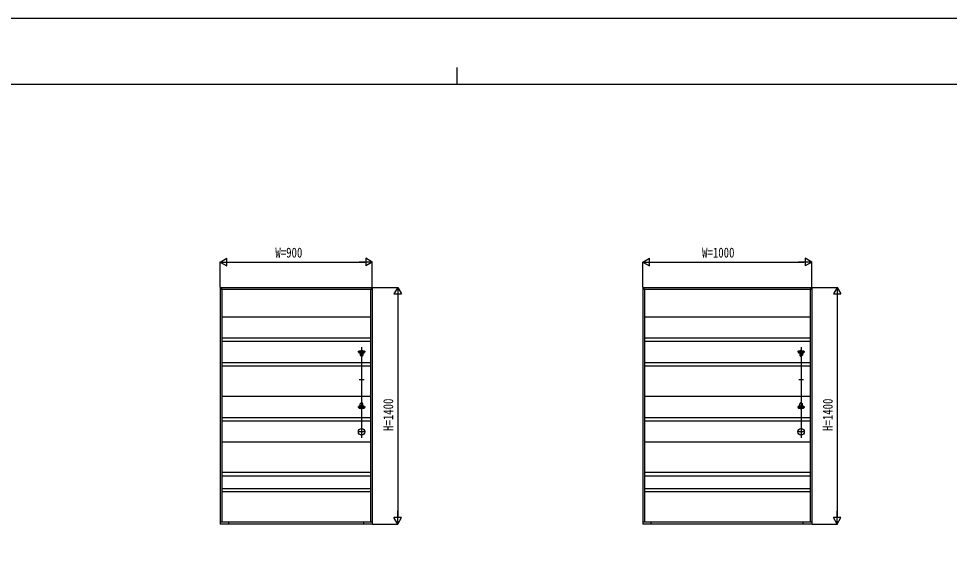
# Model space of a CAD drawing. Units: millimetres, scale not verified. Extents: x -8410 to 8410, y -5940 to 5940.
# Drawn here: x -2602 to 2904, y 2836 to 5940 of the extents above; entities that cross this region are included whole.
import ezdxf
from ezdxf.enums import TextEntityAlignment as Align

# ---------------------------------------------------------------- set-up
doc = ezdxf.new("R2010")
doc.units = ezdxf.units.MM
doc.header["$LTSCALE"] = 30
for name, color, linetype in [('0-2_YKK_12', 2, 'Continuous'), ('0-3_YKK_A1', 4, 'Continuous'), ('0-4_YKK_D', 6, 'Continuous'), ('0-5_YKK_ZWAK', 7, 'Continuous')]:
    doc.layers.add(name, color=color, linetype=linetype)
doc.styles.add('ＭＳ ゴシック', font='')
doc.styles.get('ＭＳ ゴシック').set_extended_font_data('MS Gothic')

msp = doc.modelspace()

# ---------------------------------------------------------------- linework, layer by layer
at = {"layer": '0-2_YKK_12'}
for p, q in [((-550.46, 3969), (-595.7, 3969)), ((-573.46, 3996.84), (-573.46, 3460.53)), ((2049.54, 3969), (2004.3, 3969)), ((2026.54, 3996.84), (2026.54, 3460.53)), ((-557.97, 3960), (-588.86, 3960)), ((2042.03, 3960), (2011.14, 3960)), ((-587.72, 3805), (-559.2, 3805)), ((2012.28, 3805), (2040.8, 3805)), ((-550.46, 3641), (-595.7, 3641)), ((-588.85, 3650), (-560.33, 3650)), ((2049.54, 3641), (2004.3, 3641)), ((2011.15, 3650), (2039.67, 3650)), ((-551.08, 3496), (-596.32, 3496)), ((2048.92, 3496), (2003.68, 3496))]:
    msp.add_line(p, q, dxfattribs=at)
at = {"layer": '0-3_YKK_A1'}
for p, q in [((-1409.96, 4350), (-509.96, 4350)), ((-1409.96, 4350), (-1409.96, 3795)), ((-1402.96, 4350), (-1402.96, 4339)), ((-516.96, 4350), (-516.96, 4339)), ((-509.96, 4350), (-509.96, 2950)), ((1090.04, 4350), (2090.04, 4350)), ((1090.04, 4350), (1090.04, 3795)), ((1097.04, 4350), (1097.04, 4339)), ((2083.04, 4350), (2083.04, 4339)), ((2090.04, 4350), (2090.04, 2950)), ((-1409.96, 4339), (-509.96, 4339)), ((-1399.96, 4339), (-1399.96, 2961)), ((-519.96, 4339), (-519.96, 2961)), ((1090.04, 4339), (2090.04, 4339)), ((1100.04, 4339), (1100.04, 2961)), ((2080.04, 4339), (2080.04, 2961)), ((-519.76, 4174), (-1399.96, 4174)), ((2080.24, 4174), (1100.04, 4174)), ((-519.76, 4049), (-1399.96, 4049)), ((-519.76, 4029), (-1399.96, 4029)), ((2080.24, 4049), (1100.04, 4049)), ((2080.24, 4029), (1100.04, 4029)), ((-590.96, 3971), (-590.96, 3967)), ((-590.96, 3971), (-590.96, 3967)), ((-587.96, 3974), (-577.71, 3974)), ((-587.96, 3974), (-577.71, 3974)), ((-577.71, 3975.5), (-577.71, 3974)), ((-577.71, 3975.5), (-577.71, 3974)), ((-572.21, 3978.5), (-574.71, 3978.5)), ((-572.21, 3978.5), (-574.71, 3978.5)), ((-568.83, 3974), (-558.58, 3974)), ((-568.83, 3974), (-558.58, 3974)), ((-555.96, 3971), (-555.96, 3967)), ((-555.96, 3971), (-555.96, 3967)), ((2009.04, 3971), (2009.04, 3967)), ((2009.04, 3971), (2009.04, 3967)), ((2012.04, 3974), (2022.29, 3974)), ((2012.04, 3974), (2022.29, 3974)), ((2022.29, 3975.5), (2022.29, 3974)), ((2022.29, 3975.5), (2022.29, 3974)), ((2027.79, 3978.5), (2025.29, 3978.5)), ((2027.79, 3978.5), (2025.29, 3978.5)), ((2031.17, 3974), (2041.42, 3974)), ((2031.17, 3974), (2041.42, 3974)), ((2044.04, 3971), (2044.04, 3967)), ((2044.04, 3971), (2044.04, 3967)), ((-577.71, 3946), (-578.46, 3946)), ((-577.71, 3946), (-578.46, 3946)), ((-577.71, 3944.5), (-577.71, 3946)), ((-577.71, 3944.5), (-577.71, 3946)), ((-572.21, 3941.5), (-574.71, 3941.5)), ((-572.21, 3941.5), (-574.71, 3941.5)), ((-569.21, 3944.5), (-569.21, 3946)), ((-568.46, 3946), (-569.21, 3946)), ((-569.21, 3944.5), (-569.21, 3946)), ((-568.46, 3946), (-569.21, 3946)), ((-565.46, 3964), (-565.46, 3949)), ((-565.46, 3964), (-558.96, 3964)), ((-565.46, 3964), (-565.46, 3949)), ((-565.46, 3964), (-558.96, 3964)), ((-565.08, 3964), (-558.58, 3964)), ((-565.08, 3964), (-558.58, 3964)), ((2022.29, 3946), (2021.54, 3946)), ((2022.29, 3946), (2021.54, 3946)), ((2022.29, 3944.5), (2022.29, 3946)), ((2022.29, 3944.5), (2022.29, 3946)), ((2027.79, 3941.5), (2025.29, 3941.5)), ((2027.79, 3941.5), (2025.29, 3941.5)), ((2030.79, 3944.5), (2030.79, 3946)), ((2031.54, 3946), (2030.79, 3946)), ((2030.79, 3944.5), (2030.79, 3946)), ((2031.54, 3946), (2030.79, 3946)), ((2034.54, 3964), (2034.54, 3949)), ((2034.54, 3964), (2041.04, 3964)), ((2034.54, 3964), (2034.54, 3949)), ((2034.54, 3964), (2041.04, 3964)), ((2034.92, 3964), (2041.42, 3964)), ((2034.92, 3964), (2041.42, 3964)), ((-519.96, 3904), (-1399.96, 3904)), ((-519.96, 3884), (-1399.96, 3884)), ((2080.04, 3904), (1100.04, 3904)), ((2080.04, 3884), (1100.04, 3884)), ((-1409.96, 3795), (-1409.96, 2950)), ((1090.04, 3795), (1090.04, 2950)), ((-519.96, 3704), (-1399.96, 3704)), ((2080.04, 3704), (1100.04, 3704)), ((-590.96, 3639), (-590.96, 3643)), ((-590.96, 3639), (-590.96, 3643)), ((-587.96, 3636), (-577.71, 3636)), ((-587.96, 3636), (-577.71, 3636)), ((-577.71, 3664), (-578.46, 3664)), ((-577.71, 3664), (-578.46, 3664)), ((-577.71, 3665.5), (-577.71, 3664)), ((-577.71, 3665.5), (-577.71, 3664)), ((-577.71, 3634.5), (-577.71, 3636)), ((-577.71, 3634.5), (-577.71, 3636)), ((-572.21, 3668.5), (-574.71, 3668.5)), ((-572.21, 3668.5), (-574.71, 3668.5)), ((-569.21, 3665.5), (-569.21, 3664)), ((-569.21, 3665.5), (-569.21, 3664)), ((-568.46, 3664), (-569.21, 3664)), ((-568.46, 3664), (-569.21, 3664)), ((-568.83, 3636), (-558.58, 3636)), ((-568.83, 3636), (-558.58, 3636)), ((-565.46, 3646), (-565.46, 3661)), ((-565.46, 3646), (-565.46, 3661)), ((-565.46, 3646), (-558.96, 3646)), ((-565.46, 3646), (-558.96, 3646)), ((-565.08, 3646), (-558.58, 3646)), ((-565.08, 3646), (-558.58, 3646)), ((-555.96, 3639), (-555.96, 3643)), ((-555.96, 3639), (-555.96, 3643)), ((2009.04, 3639), (2009.04, 3643)), ((2009.04, 3639), (2009.04, 3643)), ((2012.04, 3636), (2022.29, 3636)), ((2012.04, 3636), (2022.29, 3636)), ((2022.29, 3664), (2021.54, 3664)), ((2022.29, 3664), (2021.54, 3664)), ((2022.29, 3665.5), (2022.29, 3664)), ((2022.29, 3665.5), (2022.29, 3664)), ((2022.29, 3634.5), (2022.29, 3636)), ((2022.29, 3634.5), (2022.29, 3636)), ((2027.79, 3668.5), (2025.29, 3668.5)), ((2027.79, 3668.5), (2025.29, 3668.5)), ((2030.79, 3665.5), (2030.79, 3664)), ((2030.79, 3665.5), (2030.79, 3664)), ((2031.54, 3664), (2030.79, 3664)), ((2031.54, 3664), (2030.79, 3664)), ((2031.17, 3636), (2041.42, 3636)), ((2031.17, 3636), (2041.42, 3636)), ((2034.54, 3646), (2034.54, 3661)), ((2034.54, 3646), (2034.54, 3661)), ((2034.54, 3646), (2041.04, 3646)), ((2034.54, 3646), (2041.04, 3646)), ((2034.92, 3646), (2041.42, 3646)), ((2034.92, 3646), (2041.42, 3646)), ((2044.04, 3639), (2044.04, 3643)), ((2044.04, 3639), (2044.04, 3643)), ((-572.21, 3631.5), (-574.71, 3631.5)), ((-572.21, 3631.5), (-574.71, 3631.5)), ((2027.79, 3631.5), (2025.29, 3631.5)), ((2027.79, 3631.5), (2025.29, 3631.5)), ((-519.96, 3579), (-1399.96, 3579)), ((-519.96, 3559), (-1399.96, 3559)), ((2080.04, 3579), (1100.04, 3579)), ((2080.04, 3559), (1100.04, 3559)), ((-519.96, 3434), (-1399.96, 3434)), ((2080.04, 3434), (1100.04, 3434)), ((-519.96, 3254), (-1399.96, 3254)), ((2080.04, 3254), (1100.04, 3254)), ((-519.96, 3234), (-1399.96, 3234)), ((2080.04, 3234), (1100.04, 3234)), ((-519.96, 3159), (-1399.96, 3159)), ((-519.96, 3141), (-1399.96, 3141)), ((2080.04, 3159), (1100.04, 3159)), ((2080.04, 3141), (1100.04, 3141)), ((-509.96, 2961), (-1409.96, 2961)), ((-509.96, 2950), (-1409.96, 2950)), ((-1359.46, 2950), (-1359.46, 2961)), ((-560.46, 2950), (-560.46, 2961)), ((2090.04, 2961), (1090.04, 2961)), ((2090.04, 2950), (1090.04, 2950)), ((1140.54, 2950), (1140.54, 2961)), ((2039.54, 2950), (2039.54, 2961))]:
    msp.add_line(p, q, dxfattribs=at)
for points in [[(-569.21, 3975.5), (-569.21, 3974), (-558.96, 3974)], [(-569.21, 3975.5), (-569.21, 3974), (-558.96, 3974)], [(2030.79, 3975.5), (2030.79, 3974), (2041.04, 3974)], [(2030.79, 3975.5), (2030.79, 3974), (2041.04, 3974)], [(-587.96, 3964), (-581.46, 3964), (-581.46, 3949)], [(-587.96, 3964), (-581.46, 3964), (-581.46, 3949)], [(2012.04, 3964), (2018.54, 3964), (2018.54, 3949)], [(2012.04, 3964), (2018.54, 3964), (2018.54, 3949)], [(-587.96, 3646), (-581.46, 3646), (-581.46, 3661)], [(-587.96, 3646), (-581.46, 3646), (-581.46, 3661)], [(-569.21, 3634.5), (-569.21, 3636), (-558.96, 3636)], [(-569.21, 3634.5), (-569.21, 3636), (-558.96, 3636)], [(2012.04, 3646), (2018.54, 3646), (2018.54, 3661)], [(2012.04, 3646), (2018.54, 3646), (2018.54, 3661)], [(2030.79, 3634.5), (2030.79, 3636), (2041.04, 3636)], [(2030.79, 3634.5), (2030.79, 3636), (2041.04, 3636)]]:
    msp.add_lwpolyline(points, dxfattribs=at)
for centre in [(-573.46, 3496), (-573.46, 3496), (2026.54, 3496), (2026.54, 3496)]:
    msp.add_circle(centre, 19, dxfattribs=at)
for centre, start, end in [((-587.96, 3971), 90, 180), ((-587.96, 3971), 90, 180), ((-587.96, 3967), 180, 270), ((-587.96, 3967), 180, 270), ((-574.71, 3975.5), 90, 180), ((-574.71, 3975.5), 90, 180), ((-572.21, 3975.5), 0, 90), ((-572.21, 3975.5), 0, 90), ((-558.96, 3971), 0, 90), ((-558.96, 3971), 0, 90), ((-558.96, 3967), 270, 0), ((-558.96, 3967), 270, 0), ((2012.04, 3971), 90, 180), ((2012.04, 3971), 90, 180), ((2012.04, 3967), 180, 270), ((2012.04, 3967), 180, 270), ((2025.29, 3975.5), 90, 180), ((2025.29, 3975.5), 90, 180), ((2027.79, 3975.5), 0, 90), ((2027.79, 3975.5), 0, 90), ((2041.04, 3971), 0, 90), ((2041.04, 3971), 0, 90), ((2041.04, 3967), 270, 0), ((2041.04, 3967), 270, 0), ((-578.46, 3949), 180, 270), ((-578.46, 3949), 180, 270), ((-574.71, 3944.5), 180, 270), ((-574.71, 3944.5), 180, 270), ((-572.21, 3944.5), 270, 0), ((-572.21, 3944.5), 270, 0), ((-568.46, 3949), 270, 0), ((-568.46, 3949), 270, 0), ((2021.54, 3949), 180, 270), ((2021.54, 3949), 180, 270), ((2025.29, 3944.5), 180, 270), ((2025.29, 3944.5), 180, 270), ((2027.79, 3944.5), 270, 0), ((2027.79, 3944.5), 270, 0), ((2031.54, 3949), 270, 0), ((2031.54, 3949), 270, 0), ((-587.96, 3643), 90, 180), ((-587.96, 3643), 90, 180), ((-587.96, 3639), 180, 270), ((-587.96, 3639), 180, 270), ((-578.46, 3661), 90, 180), ((-578.46, 3661), 90, 180), ((-574.71, 3665.5), 90, 180), ((-574.71, 3665.5), 90, 180), ((-574.71, 3634.5), 180, 270), ((-574.71, 3634.5), 180, 270), ((-572.21, 3665.5), 0, 90), ((-572.21, 3665.5), 0, 90), ((-572.21, 3634.5), 270, 0), ((-572.21, 3634.5), 270, 0), ((-568.46, 3661), 0, 90), ((-568.46, 3661), 0, 90), ((-558.96, 3643), 0, 90), ((-558.96, 3643), 0, 90), ((-558.96, 3639), 270, 0), ((-558.96, 3639), 270, 0), ((2012.04, 3643), 90, 180), ((2012.04, 3643), 90, 180), ((2012.04, 3639), 180, 270), ((2012.04, 3639), 180, 270), ((2021.54, 3661), 90, 180), ((2021.54, 3661), 90, 180), ((2025.29, 3665.5), 90, 180), ((2025.29, 3665.5), 90, 180), ((2025.29, 3634.5), 180, 270), ((2025.29, 3634.5), 180, 270), ((2027.79, 3665.5), 0, 90), ((2027.79, 3665.5), 0, 90), ((2027.79, 3634.5), 270, 0), ((2027.79, 3634.5), 270, 0), ((2031.54, 3661), 0, 90), ((2031.54, 3661), 0, 90), ((2041.04, 3643), 0, 90), ((2041.04, 3643), 0, 90), ((2041.04, 3639), 270, 0), ((2041.04, 3639), 270, 0)]:
    msp.add_arc(centre, 3, start, end, dxfattribs=at)
at = {"layer": '0-4_YKK_D'}
for p, q in [((-1409.96, 4500), (-1370.99, 4522.5)), ((-1370.99, 4477.5), (-1370.99, 4522.5)), ((-509.96, 4500), (-548.93, 4522.5)), ((-548.93, 4522.5), (-548.93, 4477.5)), ((1090.04, 4500), (1129.01, 4522.5)), ((1129.01, 4477.5), (1129.01, 4522.5)), ((2090.04, 4500), (2051.07, 4522.5)), ((2051.07, 4522.5), (2051.07, 4477.5)), ((-1409.96, 4351), (-1409.96, 4501)), ((-1409.96, 4500), (-1370.99, 4477.5)), ((-1409.96, 4500), (-1332.02, 4500)), ((-1364.96, 4500), (-554.96, 4500)), ((-509.96, 4500), (-587.9, 4500)), ((-509.96, 4500), (-548.93, 4477.5)), ((-509.96, 4351), (-509.96, 4501)), ((1090.04, 4351), (1090.04, 4501)), ((1090.04, 4500), (1129.01, 4477.5)), ((1090.04, 4500), (1167.98, 4500)), ((1135.04, 4500), (2045.04, 4500)), ((2090.04, 4500), (2012.1, 4500)), ((2090.04, 4500), (2051.07, 4477.5)), ((2090.04, 4351), (2090.04, 4501)), ((-508.96, 4350), (-358.96, 4350)), ((-359.96, 4350), (-382.46, 4311.03)), ((-359.96, 4350), (-337.46, 4311.03)), ((-359.96, 4350), (-359.96, 4272.06)), ((2091.04, 4350), (2241.04, 4350)), ((2240.04, 4350), (2217.54, 4311.03)), ((2240.04, 4350), (2262.54, 4311.03)), ((2240.04, 4350), (2240.04, 4272.06)), ((-382.46, 4311.03), (-337.46, 4311.03)), ((-359.96, 4305), (-359.96, 2995)), ((2217.54, 4311.03), (2262.54, 4311.03)), ((2240.04, 4305), (2240.04, 2995)), ((-359.96, 2950), (-382.46, 2988.97)), ((-337.46, 2988.97), (-382.46, 2988.97)), ((-359.96, 2950), (-359.96, 3027.94)), ((-359.96, 2950), (-337.46, 2988.97)), ((2240.04, 2950), (2217.54, 2988.97)), ((2262.54, 2988.97), (2217.54, 2988.97)), ((2240.04, 2950), (2240.04, 3027.94)), ((2240.04, 2950), (2262.54, 2988.97)), ((-508.96, 2950), (-358.96, 2950)), ((2091.04, 2950), (2241.04, 2950))]:
    msp.add_line(p, q, dxfattribs=at)
at = {"layer": '0-5_YKK_ZWAK'}
for p, q in [((-9.96, 5650), (-9.96, 5550)), ((7790.04, 5550), (-7809.96, 5550))]:
    msp.add_line(p, q, dxfattribs=at)
msp.add_lwpolyline([(-8410, -5940), (8410, -5940), (8410, 5940), (-8410, 5940)], close=True, dxfattribs=at)

# ---------------------------------------------------------------- texts
at = {"layer": '0-4_YKK_D', "style": 'ＭＳ ゴシック', "width": 0.8}
for s, p in [('W=900', (-1083.69, 4509)), ('W=1000', (1440.71, 4509))]:
    msp.add_text(s, height=58.65, dxfattribs=at).set_placement(p, align=Align.BOTTOM_LEFT)
for p in [(-368.96, 3500.67), (2231.04, 3500.67)]:
    msp.add_text('H=1400', height=58.65, rotation=90, dxfattribs=at).set_placement(p, align=Align.BOTTOM_LEFT)

doc.saveas('drawing.dxf')
